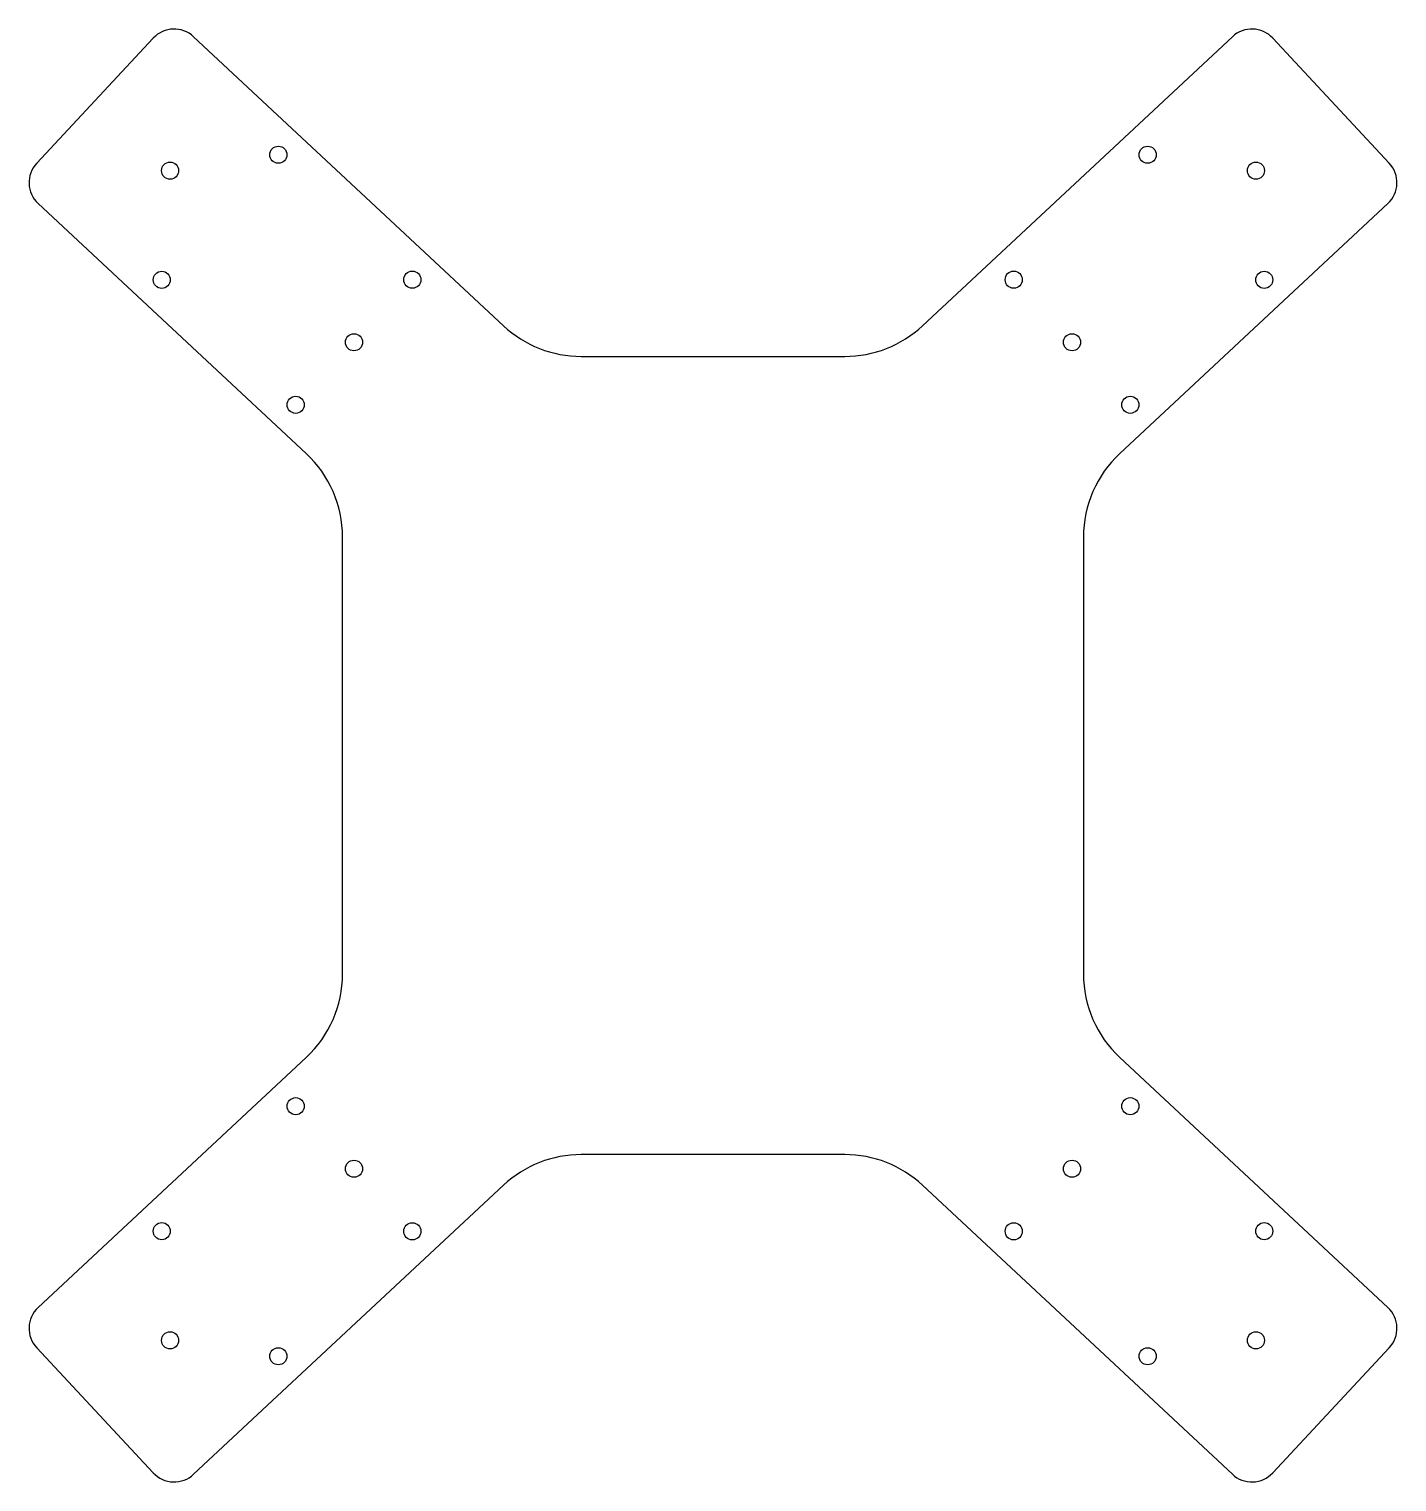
# Model space of a CAD drawing. Header units: millimetres. Extents: x -32 to 208, y 21 to 276.
import ezdxf

# ---------------------------------------------------------------- set-up
doc = ezdxf.new("R2010")
doc.units = ezdxf.units.MM

msp = doc.modelspace()

# ---------------------------------------------------------------- linework, layer by layer
at = {"color": 7, "linetype": 'Continuous', "lineweight": 25}
for p, q in [((-10.57, 274.18), (-31.03, 252.24)), ((50.88, 223.71), (-3.5, 274.42)), ((124.38, 223.71), (178.76, 274.42)), ((185.83, 274.18), (206.29, 252.24)), ((16.27, 201.29), (-30.78, 245.17)), ((158.99, 201.29), (206.04, 245.17)), ((64.52, 218.34), (110.74, 218.34)), ((22.63, 110.01), (22.63, 186.67)), ((152.63, 186.67), (152.63, 110.01)), ((16.27, 95.39), (-30.78, 51.51)), ((158.99, 95.39), (206.04, 51.51)), ((110.74, 78.34), (64.52, 78.34)), ((50.88, 72.97), (-3.5, 22.26)), ((124.38, 72.97), (178.76, 22.26)), ((-10.57, 22.5), (-31.03, 44.44)), ((185.83, 22.5), (206.29, 44.44))]:
    msp.add_line(p, q, dxfattribs=at)
for centre in [(11.37, 253.72), (163.89, 253.72), (-7.63, 250.93), (182.89, 250.93), (-9.09, 231.78), (34.87, 231.8), (140.39, 231.8), (184.35, 231.78), (24.64, 220.83), (150.62, 220.83), (14.41, 209.86), (160.85, 209.86), (14.41, 86.82), (160.85, 86.82), (24.64, 75.85), (150.62, 75.85), (-9.09, 64.9), (34.87, 64.88), (140.39, 64.88), (184.35, 64.9), (-7.63, 45.75), (182.89, 45.75), (11.37, 42.96), (163.89, 42.96)]:
    msp.add_circle(centre, 1.5, dxfattribs=at)
for centre, radius, start, end in [((-6.91, 270.77), 5, 47, 137), ((182.17, 270.77), 5, 43, 133), ((-27.37, 248.83), 5, 137, 227), ((202.63, 248.83), 5, 313, 43), ((64.52, 238.34), 20, 227, 270), ((110.74, 238.34), 20, 270, 313), ((2.63, 186.67), 20, 0, 47), ((172.63, 186.67), 20, 133, 180), ((2.63, 110.01), 20, 313, 0), ((172.63, 110.01), 20, 180, 227), ((64.52, 58.34), 20, 90, 133), ((110.74, 58.34), 20, 47, 90), ((-27.37, 47.85), 5, 133, 223), ((202.63, 47.85), 5, 317, 47), ((-6.91, 25.91), 5, 223, 313), ((182.17, 25.91), 5, 227, 317)]:
    msp.add_arc(centre, radius, start, end, dxfattribs=at)

doc.saveas('drawing.dxf')
